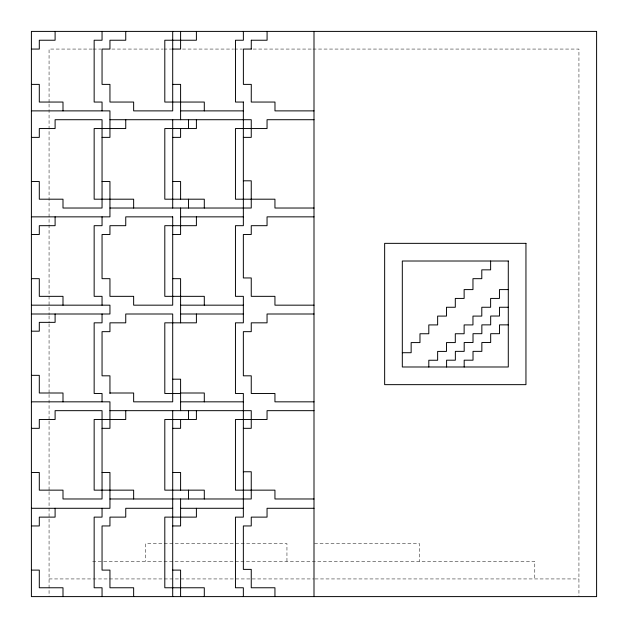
<?xml version="1.0" encoding="UTF-8"?>
<svg xmlns="http://www.w3.org/2000/svg" width="628" height="628" viewBox="0 0 628 628"><rect width="100%" height="100%" fill="white"/><g stroke="black" fill="none" stroke-linecap="round" stroke-linejoin="round"><path stroke-width="0.47" stroke-dasharray="3.14 2.35" d="M92.237 49.062L49.062 49.062L49.062 103.031M93.219 49.062L101.069 49.062M111.863 49.062L162.888 49.062M163.869 49.062L171.719 49.062M182.513 49.062L233.538 49.062M234.519 49.062L242.369 49.062M253.163 49.062L312.038 49.062M313.019 49.062L578.938 49.062L578.938 596.6M314.487 543.613L419.48 543.613L419.48 561.275M92.661 561.275L534.781 561.275L534.781 578.938M49.062 578.938L314 578.938M314.981 578.938L578.938 578.938M286.949 561.275L286.949 543.613L145.649 543.613L145.649 561.275M49.062 104.013L49.062 314.981M49.062 315.963L49.062 322.831M49.062 323.812L49.062 393.481M49.062 394.463L49.062 419.975M49.062 420.956L49.062 490.625M49.062 491.606L49.062 596.6"/><path stroke-width="0.94" d="M251.247 40.231L267.081 40.231L267.081 31.4M31.4 49.062L39.297 49.062L39.297 40.231L55.099 40.231L55.099 31.4M172.7 49.062L180.597 49.062L180.597 31.4M251.286 49.062L243.381 49.062L243.381 84.388L251.286 84.388L251.247 102.05L274.978 102.05L274.978 110.881L314 110.881M31.4 84.388L39.297 84.388L39.297 102.05L62.996 102.05L62.996 110.881M172.7 84.388L180.597 84.388L180.597 119.713M243.421 102.05L235.484 102.05L235.484 40.231L243.381 40.231L243.35 31.4M31.4 110.881L109.947 110.881L109.947 137.375L102.05 137.375M180.597 110.881L243.35 110.881M109.947 119.713L251.247 119.713L251.247 137.375L243.35 137.375M314 119.713L267.049 119.713L267.049 128.544L235.453 128.544L235.453 199.194L274.946 199.194L274.946 208.025L314 208.025M31.4 137.375L39.297 137.375L39.297 128.544L55.099 128.544L55.099 119.713L102.05 119.713L102.05 208.025L62.996 208.025L62.996 199.194L39.297 199.194L39.297 181.531L31.4 181.531M172.7 137.375L180.597 137.375L180.597 128.544M243.35 180.809L251.247 180.809L251.247 208.025L109.947 208.025M102.05 181.531L109.947 181.531L109.947 216.856L31.4 216.856M172.7 181.531L180.597 181.531L180.597 199.194M180.597 216.856L243.35 216.856M314 216.856L267.049 216.856L267.049 225.688L251.247 225.688L251.247 234.519L243.35 234.519L243.35 277.953L251.247 277.953L251.247 296.338L274.946 296.338L274.946 305.169L314 305.169M31.4 234.519L39.297 234.519L39.297 225.688L55.099 225.688L55.099 216.856M172.7 234.519L180.597 234.519L180.597 208.025M31.4 278.675L39.297 278.675L39.297 296.338L62.996 296.338L62.996 305.169M172.7 278.675L180.597 278.675L180.597 322.831M508.288 289.594L499.456 289.594L499.456 298.426L490.625 298.426L490.625 307.257L481.794 307.257L481.794 316.088L472.963 316.088L472.963 324.919L464.131 324.919L464.131 333.751L455.3 333.751L455.3 342.582L446.469 342.582L446.469 351.413L437.638 351.413L437.638 360.244L428.806 360.244L428.806 366.988M31.4 305.169L109.947 305.169L109.947 314L31.4 314M180.597 305.169L243.35 305.169M508.288 307.257L499.511 307.257L499.511 316.033L490.68 316.033L490.68 324.864L481.849 324.864L481.849 333.696L473.017 333.696L473.017 342.527L464.186 342.527L464.186 351.358L455.355 351.358L455.355 360.189L446.587 360.189L446.587 366.988M180.597 314L243.35 314M314 314L267.049 314L267.049 322.831L251.247 322.831L251.247 331.663L243.35 331.663L243.35 375.819L251.247 375.819L251.247 393.481L274.946 393.481L274.946 401.834L314 401.834M508.288 324.864L499.511 324.864L499.511 333.696L490.68 333.696L490.68 342.527L481.849 342.527L481.849 351.358L473.017 351.358L473.017 360.189L464.186 360.189L464.186 366.988M31.4 331.184L39.297 331.184L39.297 322.352L55.099 322.352L55.099 314M402.312 352.716L411.144 352.716L411.144 342.582L419.975 342.582L419.975 333.751L428.806 333.751L428.806 324.919L437.638 324.919L437.638 316.088L446.469 316.088L446.469 307.257L455.3 307.257L455.3 298.426L464.131 298.426L464.131 289.594L472.963 289.594L472.963 278.675L481.794 278.675L481.794 269.844L490.625 269.844L490.625 261.012M31.4 375.34L39.297 375.34L39.297 393.002L62.996 393.002L62.996 401.834M172.7 379.194L180.597 379.194L180.597 410.665M109.947 393.002L133.646 393.002L133.646 401.834L172.7 401.834L172.7 314L125.749 314L125.749 322.831L109.947 322.831L109.947 331.663L102.05 331.663L102.05 375.819L109.947 375.819L109.947 393.481M180.597 393.002L204.296 393.002L204.296 401.834M180.597 393.481L164.803 393.481L164.803 322.831L196.399 322.831L196.399 314M31.4 401.834L109.947 401.834L109.947 428.327L102.05 428.327M180.597 401.834L243.35 401.834M109.947 410.665L251.247 410.665L251.247 428.327L243.35 428.327M314 410.665L267.049 410.665L267.049 419.496L235.453 419.496L235.453 490.146L274.946 490.146L274.946 498.977L314 498.977M31.4 428.327L39.297 428.327L39.297 419.496L55.099 419.496L55.099 410.665L102.05 410.665L102.05 498.977L62.996 498.977L62.996 490.146L39.297 490.146L39.297 472.484L31.4 472.484M172.7 428.327L180.597 428.327L180.597 419.496M243.35 471.761L251.247 471.761L251.247 498.977L109.947 498.977M102.05 472.484L109.947 472.484L109.947 508.288L31.4 508.288M172.7 472.484L180.597 472.484L180.597 490.146M172.7 508.288L125.749 508.288L125.749 517.119L109.947 517.119L109.947 525.95L102.05 525.95L102.05 570.106L109.947 570.106L109.947 587.769L133.646 587.769L133.646 596.6M180.597 508.288L243.35 508.288M314 508.288L267.049 508.288L267.049 517.119L251.247 517.119L251.247 525.95L243.35 525.95L243.35 569.384L251.247 569.384L251.247 587.769L274.946 587.769L274.946 596.6M31.4 525.95L39.297 525.95L39.297 517.119L55.099 517.119L55.099 508.288M172.7 525.95L180.597 525.95L180.597 498.977M31.4 570.106L39.297 570.106L39.297 587.769L62.996 587.769L62.996 596.6M172.7 570.106L180.597 570.106L180.597 596.6M314 31.4L314 596.6M251.286 40.231L251.247 49.062M243.35 102.05L243.35 225.688L235.453 225.688L235.453 296.338L243.35 296.338L243.35 322.831L235.453 322.831L235.453 393.481L243.35 393.481L243.35 517.119L235.453 517.119L235.453 587.769L243.35 587.769L243.35 596.6M204.296 110.881L204.296 102.05L164.803 102.05L164.803 40.231L196.399 40.231L196.399 31.4M204.296 208.025L204.296 199.194L164.803 199.194L164.803 128.544L196.399 128.544L196.399 119.713M204.296 305.169L204.296 296.338L164.803 296.338L164.803 225.688L196.399 225.688L196.399 216.856M204.296 498.977L204.296 490.146L164.803 490.146L164.803 419.496L196.399 419.496L196.399 410.665M204.296 596.6L204.296 587.769L164.803 587.769L164.803 517.119L196.399 517.119L196.399 508.288M188.494 119.713L188.494 128.544M188.494 199.194L188.494 208.025M188.494 410.665L188.494 419.496M188.494 490.146L188.494 498.977M172.7 31.4L172.7 110.881L133.646 110.881L133.646 102.05L109.947 102.05L109.947 84.388L102.05 84.388L102.05 49.062L109.947 49.062L109.947 40.231L125.749 40.231L125.749 31.4M172.7 119.713L172.7 208.025M172.7 410.665L172.7 596.6M133.646 208.025L133.646 199.194L94.153 199.194L94.153 128.544L125.749 128.544L125.749 119.713M133.646 498.977L133.646 490.146L94.153 490.146L94.153 419.496L125.749 419.496L125.749 410.665M102.05 31.4L102.05 40.231L94.153 40.231L94.153 102.05L102.05 102.05L102.05 110.881M102.05 216.856L102.05 225.688L94.153 225.688L94.153 296.338L102.05 296.338L102.05 305.169M102.05 314L102.05 322.831L94.153 322.831L94.153 393.481L102.05 393.481L102.05 401.834M102.05 508.288L102.05 517.119L94.153 517.119L94.153 587.769L102.05 587.769L102.05 596.6M596.6 31.4L31.4 31.4L31.4 596.6L596.6 596.6L596.6 31.4M172.7 216.856L125.749 216.856L125.749 225.688L109.947 225.688L109.947 234.519L102.05 234.519L102.05 278.675L109.947 278.675L109.947 296.338L133.646 296.338L133.646 305.169L172.7 305.169L172.7 216.856M525.95 243.35L384.65 243.35L384.65 384.65L525.95 384.65L525.95 243.35M508.288 261.012L402.312 261.012L402.312 366.988L508.288 366.988L508.288 261.012"/></g></svg>
